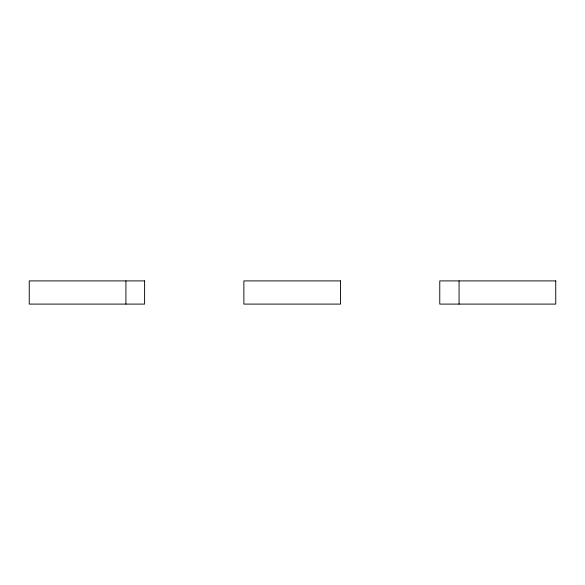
<?xml version="1.0" encoding="UTF-8"?>
<svg xmlns="http://www.w3.org/2000/svg" width="585" height="585" viewBox="0 0 585 585"><rect width="100%" height="100%" fill="white"/><g stroke="black" fill="none" stroke-linecap="round" stroke-linejoin="round"><path stroke-width="0.88" d="M459.071 280.902L459.071 304.098M125.921 280.902L125.921 304.098M144.605 280.902L29.25 280.902L29.25 304.098L144.605 304.098L144.605 280.902M340.543 280.902L243.872 280.902L243.872 304.098L340.543 304.098L340.543 280.902M555.75 280.902L439.766 280.902L439.766 304.098L555.75 304.098L555.75 280.902"/></g></svg>
